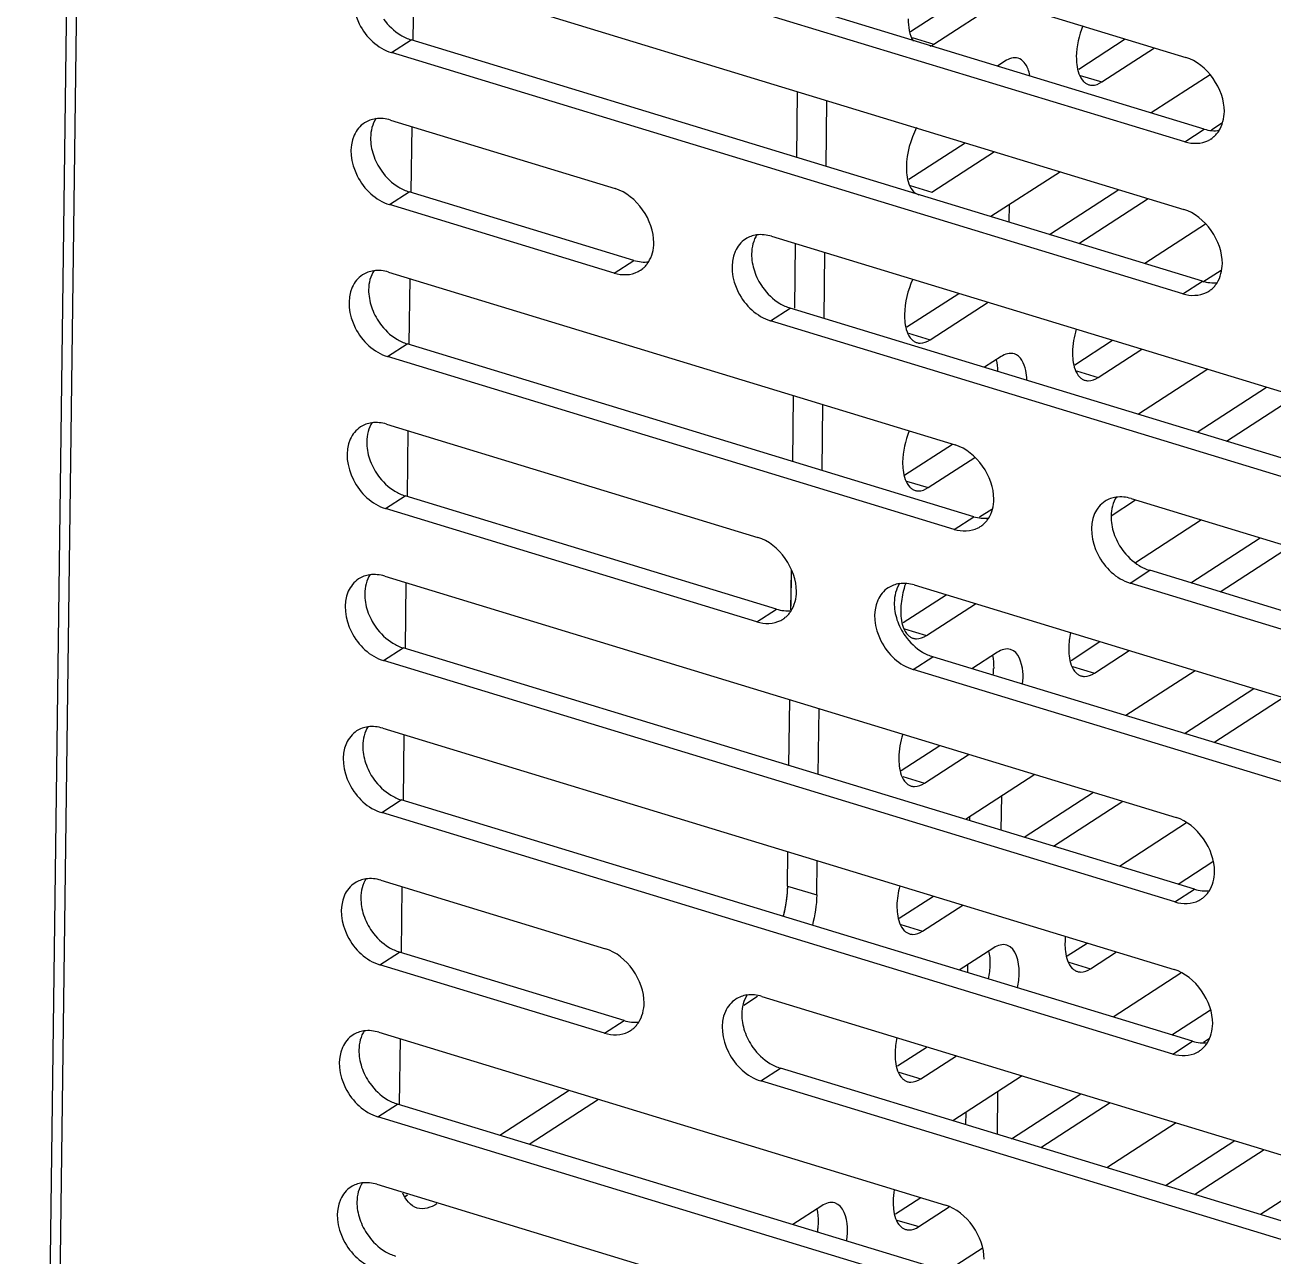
# Model space of a CAD drawing. Header units: millimetres. Extents: x -177 to 18421, y -5017 to 3255.
# Drawn here: x 13022.33 to 13035.6, y 2012.85 to 2025.94 of the extents above; entities that cross this region are included whole.
import ezdxf

# ---------------------------------------------------------------- set-up
doc = ezdxf.new("R2010")
doc.units = ezdxf.units.MM
doc.header["$LTSCALE"] = 46.255
doc.layers.get('0').update_dxf_attribs({"linetype": 'CONTINUOUS'})
doc.layers.add('03___PRT_ALL_CURVES', color=7, linetype='CONTINUOUS')

msp = doc.modelspace()

# ---------------------------------------------------------------- linework, layer by layer
at = {"color": 3, "linetype": 'Continuous'}
for p, q in [((13022.924, 2038.061), (13022.332, 1991.844)), ((13023.027, 2037.831), (13022.435, 1991.614)), ((13026.261, 2028.158), (13034.676, 2025.593)), ((13034.665, 2024.695), (13026.25, 2027.26)), ((13026.241, 2026.542), (13034.655, 2023.977)), ((13031.75, 2025.869), (13032.397, 2026.288)), ((13033.537, 2025.468), (13034.033, 2025.789)), ((13034.644, 2023.079), (13026.229, 2025.644)), ((13030.539, 2024.529), (13030.548, 2025.229)), ((13026.22, 2024.926), (13028.609, 2024.198)), ((13034.948, 2024.824), (13035.061, 2024.897)), ((13031.73, 2024.298), (13032.329, 2024.686)), ((13033.227, 2023.71), (13033.965, 2024.187)), ((13028.598, 2023.3), (13026.208, 2024.028)), ((13032.797, 2023.841), (13032.8, 2024.026)), ((13030.271, 2023.691), (13036.297, 2021.854)), ((13030.518, 2022.927), (13030.527, 2023.613)), ((13026.199, 2023.31), (13032.225, 2021.473)), ((13034.858, 2023.207), (13035.051, 2023.332)), ((13031.71, 2022.727), (13032.262, 2023.084)), ((13036.285, 2020.956), (13030.26, 2022.793)), ((13033.497, 2022.326), (13033.898, 2022.586)), ((13032.213, 2020.575), (13026.188, 2022.412)), ((13034.796, 2021.609), (13035.534, 2022.087)), ((13030.497, 2021.297), (13030.506, 2021.997)), ((13026.178, 2021.694), (13030.126, 2020.49)), ((13031.69, 2021.156), (13032.194, 2021.482)), ((13034.095, 2020.903), (13040.12, 2019.066)), ((13030.115, 2019.592), (13026.167, 2020.796)), ((13034.729, 2020.007), (13035.466, 2020.485)), ((13026.158, 2020.078), (13034.573, 2017.512)), ((13030.477, 2019.721), (13030.483, 2020.143)), ((13031.788, 2019.984), (13037.606, 2018.21)), ((13040.109, 2018.169), (13034.083, 2020.005)), ((13031.67, 2019.584), (13032.127, 2019.88)), ((13033.457, 2019.183), (13033.763, 2019.382)), ((13034.561, 2016.615), (13026.146, 2019.18)), ((13037.595, 2017.312), (13031.777, 2019.086)), ((13034.661, 2018.405), (13035.399, 2018.883)), ((13030.456, 2018.065), (13030.465, 2018.765)), ((13026.137, 2018.461), (13034.552, 2015.896)), ((13031.65, 2018.013), (13032.06, 2018.279)), ((13032.958, 2017.302), (13033.696, 2017.78)), ((13032.714, 2017.376), (13032.719, 2017.741)), ((13034.54, 2014.998), (13026.126, 2017.564)), ((13032.379, 2017.478), (13032.38, 2017.521)), ((13030.44, 2016.784), (13030.444, 2017.148)), ((13034.594, 2016.803), (13034.965, 2017.044)), ((13026.116, 2016.845), (13028.506, 2016.117)), ((13031.629, 2016.442), (13031.992, 2016.677)), ((13033.416, 2016.041), (13033.628, 2016.178)), ((13028.494, 2015.219), (13026.105, 2015.947)), ((13032.359, 2015.862), (13032.36, 2015.95)), ((13030.168, 2015.61), (13036.193, 2013.774)), ((13034.526, 2015.201), (13034.938, 2015.468)), ((13026.096, 2015.229), (13032.121, 2013.392)), ((13031.609, 2014.871), (13031.925, 2015.075)), ((13036.182, 2012.876), (13030.156, 2014.712)), ((13027.38, 2014.135), (13028.118, 2014.613)), ((13032.673, 2014.144), (13032.679, 2014.599)), ((13032.823, 2014.098), (13033.561, 2014.576)), ((13032.11, 2012.495), (13026.084, 2014.331)), ((13032.338, 2014.246), (13032.34, 2014.379)), ((13034.459, 2013.6), (13035.197, 2014.077)), ((13026.075, 2013.613), (13030.023, 2012.41)), ((13031.589, 2013.299), (13031.857, 2013.473))]:
    msp.add_line(p, q, dxfattribs=at)
at = {"color": 7, "linetype": 'Continuous'}
for p, q in [((13034.873, 2024.83), (13026.458, 2027.395)), ((13026.466, 2026.474), (13026.457, 2025.779)), ((13031.998, 2025.733), (13032.708, 2026.193)), ((13026.229, 2025.644), (13026.438, 2025.779)), ((13034.852, 2023.214), (13026.438, 2025.779)), ((13031.766, 2025.803), (13031.998, 2025.733)), ((13033.784, 2025.332), (13034.344, 2025.694)), ((13032.753, 2025.554), (13032.672, 2025.501)), ((13033.553, 2025.402), (13033.784, 2025.332)), ((13034.934, 2025.408), (13034.308, 2025.003)), ((13030.851, 2024.434), (13030.859, 2025.134)), ((13026.445, 2024.857), (13026.436, 2024.163)), ((13034.665, 2024.695), (13034.873, 2024.83)), ((13031.977, 2024.161), (13032.641, 2024.591)), ((13033.342, 2024.377), (13032.604, 2023.9)), ((13026.208, 2024.028), (13026.417, 2024.163)), ((13028.806, 2023.435), (13026.417, 2024.163)), ((13031.746, 2024.232), (13031.977, 2024.161)), ((13033.539, 2023.615), (13034.277, 2024.092)), ((13034.886, 2023.819), (13034.24, 2023.401)), ((13030.83, 2022.818), (13030.839, 2023.518)), ((13028.598, 2023.3), (13028.806, 2023.435)), ((13026.424, 2023.241), (13026.415, 2022.547)), ((13034.644, 2023.079), (13034.852, 2023.214)), ((13031.957, 2022.59), (13032.574, 2022.989)), ((13030.26, 2022.793), (13030.468, 2022.928)), ((13036.494, 2021.091), (13030.468, 2022.928)), ((13026.188, 2022.412), (13026.396, 2022.547)), ((13032.422, 2020.71), (13026.396, 2022.547)), ((13031.726, 2022.661), (13031.957, 2022.59)), ((13032.713, 2022.412), (13032.537, 2022.298)), ((13033.744, 2022.189), (13034.21, 2022.491)), ((13034.911, 2022.277), (13034.173, 2021.799)), ((13033.513, 2022.26), (13033.744, 2022.189)), ((13030.809, 2021.202), (13030.818, 2021.902)), ((13035.108, 2021.514), (13035.845, 2021.992)), ((13026.403, 2021.625), (13026.395, 2020.931)), ((13031.937, 2021.019), (13032.432, 2021.34)), ((13031.706, 2021.089), (13031.937, 2021.019)), ((13026.167, 2020.796), (13026.375, 2020.931)), ((13030.323, 2019.727), (13026.375, 2020.931)), ((13033.883, 2020.721), (13034.142, 2020.889)), ((13032.213, 2020.575), (13032.422, 2020.71)), ((13032.612, 2020.788), (13032.483, 2020.705)), ((13034.843, 2020.675), (13034.14, 2020.219)), ((13035.04, 2019.912), (13035.778, 2020.39)), ((13034.083, 2020.005), (13034.292, 2020.14)), ((13040.317, 2018.304), (13034.292, 2020.14)), ((13026.383, 2020.009), (13026.374, 2019.314)), ((13031.917, 2019.448), (13032.439, 2019.785)), ((13030.115, 2019.592), (13030.323, 2019.727)), ((13031.686, 2019.518), (13031.917, 2019.448)), ((13026.146, 2019.18), (13026.355, 2019.315)), ((13034.77, 2016.75), (13026.355, 2019.315)), ((13032.673, 2019.269), (13032.402, 2019.094)), ((13033.704, 2019.047), (13034.075, 2019.287)), ((13031.777, 2019.086), (13031.985, 2019.221)), ((13037.803, 2017.447), (13031.985, 2019.221)), ((13033.473, 2019.117), (13033.704, 2019.047)), ((13034.776, 2019.073), (13034.038, 2018.595)), ((13034.973, 2018.31), (13035.711, 2018.788)), ((13030.768, 2017.97), (13030.777, 2018.67)), ((13026.362, 2018.393), (13026.353, 2017.698)), ((13031.897, 2017.876), (13032.371, 2018.184)), ((13031.666, 2017.947), (13031.897, 2017.876)), ((13033.072, 2017.97), (13032.335, 2017.492)), ((13026.126, 2017.564), (13026.334, 2017.699)), ((13034.749, 2015.134), (13026.334, 2017.699)), ((13033.269, 2017.207), (13034.007, 2017.685)), ((13034.683, 2017.455), (13033.97, 2016.993)), ((13030.751, 2016.689), (13030.756, 2017.053)), ((13026.341, 2016.777), (13026.332, 2016.082)), ((13030.44, 2016.784), (13030.751, 2016.689)), ((13034.561, 2016.615), (13034.77, 2016.75)), ((13031.877, 2016.305), (13032.304, 2016.582)), ((13031.646, 2016.376), (13031.877, 2016.305)), ((13026.105, 2015.947), (13026.313, 2016.082)), ((13028.703, 2015.354), (13026.313, 2016.082)), ((13032.633, 2016.127), (13032.267, 2015.89)), ((13033.664, 2015.904), (13033.94, 2016.083)), ((13033.432, 2015.975), (13033.664, 2015.904)), ((13034.624, 2015.859), (13033.903, 2015.391)), ((13029.975, 2015.519), (13030.123, 2015.614)), ((13028.494, 2015.219), (13028.703, 2015.354)), ((13026.321, 2015.161), (13026.312, 2014.466)), ((13034.54, 2014.998), (13034.749, 2015.134)), ((13034.864, 2015.123), (13034.929, 2015.166)), ((13031.857, 2014.734), (13032.236, 2014.98)), ((13030.156, 2014.712), (13030.365, 2014.847)), ((13036.39, 2013.011), (13030.365, 2014.847)), ((13031.625, 2014.804), (13031.857, 2014.734)), ((13032.937, 2014.766), (13032.2, 2014.288)), ((13026.084, 2014.331), (13026.293, 2014.466)), ((13032.318, 2012.63), (13026.293, 2014.466)), ((13027.692, 2014.04), (13028.43, 2014.518)), ((13033.134, 2014.003), (13033.872, 2014.481)), ((13034.573, 2014.267), (13033.836, 2013.789)), ((13034.77, 2013.505), (13035.508, 2013.982)), ((13036.117, 2013.709), (13035.472, 2013.291)), ((13030.805, 2013.385), (13030.496, 2013.185)), ((13031.836, 2013.163), (13032.16, 2013.372)), ((13031.605, 2013.233), (13031.836, 2013.163)), ((13032.512, 2012.932), (13032.132, 2012.686))]:
    msp.add_line(p, q, dxfattribs=at)
at = {"color": 3, "linetype": 'Continuous'}
for centre, radius, start, end in [((13034.789, 2024.961), 0.281, 297.2817, 302.9867), ((13034.791, 2024.959), 0.279, 302.9904, 307.4361), ((13034.789, 2024.961), 0.281, 307.4433, 311.4043), ((13028.724, 2023.563), 0.279, 302.9904, 307.4361), ((13028.722, 2023.565), 0.281, 307.4433, 311.4043), ((13028.723, 2023.565), 0.281, 297.2817, 302.9867), ((13034.769, 2023.344), 0.281, 297.2817, 302.9867), ((13034.77, 2023.343), 0.279, 302.9904, 307.4361), ((13034.769, 2023.344), 0.281, 307.4433, 311.4043), ((13032.338, 2020.84), 0.281, 297.2817, 302.9867), ((13032.339, 2020.839), 0.279, 302.9904, 307.4361), ((13032.338, 2020.84), 0.281, 307.4433, 311.4043), ((13030.24, 2019.858), 0.281, 297.2817, 302.9867), ((13030.241, 2019.856), 0.279, 302.9904, 307.4361), ((13030.239, 2019.858), 0.281, 307.4433, 311.4043), ((13031.84, 2019.107), 0.793, 354.3077, 359.1907), ((13034.686, 2016.88), 0.281, 297.2817, 302.9867), ((13034.687, 2016.878), 0.279, 302.9904, 307.4361), ((13034.686, 2016.88), 0.281, 307.4433, 311.4043), ((13028.619, 2015.484), 0.281, 297.2817, 302.9867), ((13028.62, 2015.482), 0.279, 302.9904, 307.4361), ((13028.619, 2015.484), 0.281, 307.4433, 311.4043), ((13034.665, 2015.264), 0.281, 297.2817, 302.9867), ((13034.666, 2015.262), 0.279, 302.9904, 307.4361), ((13034.665, 2015.264), 0.281, 307.4433, 311.4043), ((13026.18, 2013.839), 0.405, 298.815, 302.9707)]:
    msp.add_arc(centre, radius, start, end, dxfattribs=at)
at = {"color": 7, "linetype": 'Continuous'}
msp.add_arc((13032.649, 2019.675), 1.007, 161.5477, 166.9673, dxfattribs=at)
at = {"color": 3, "linetype": 'Continuous'}
for points, knots in [([(13025.853, 2026.382), (13025.794, 2026.25), (13025.842, 2025.913), (13026.083, 2025.689), (13026.229, 2025.644)], [0, 0, 0, 0, 0.486189, 1, 1, 1, 1]), ([(13034.975, 2024.75), (13034.985, 2024.759), (13035.004, 2024.778), (13035.021, 2024.8), (13035.028, 2024.811)], [0, 0, 0, 0, 0.495742, 1, 1, 1, 1]), ([(13025.832, 2024.766), (13025.773, 2024.634), (13025.821, 2024.297), (13026.062, 2024.073), (13026.208, 2024.028)], [0, 0, 0, 0, 0.486189, 1, 1, 1, 1]), ([(13029.884, 2023.531), (13029.825, 2023.399), (13029.873, 2023.062), (13030.114, 2022.838), (13030.26, 2022.793)], [0, 0, 0, 0, 0.486189, 1, 1, 1, 1]), ([(13028.908, 2023.354), (13028.918, 2023.363), (13028.938, 2023.382), (13028.954, 2023.404), (13028.961, 2023.416)], [0, 0, 0, 0, 0.495742, 1, 1, 1, 1]), ([(13025.812, 2023.15), (13025.752, 2023.018), (13025.8, 2022.681), (13026.041, 2022.457), (13026.188, 2022.412)], [0, 0, 0, 0, 0.486189, 1, 1, 1, 1]), ([(13034.955, 2023.133), (13034.965, 2023.142), (13034.984, 2023.162), (13035, 2023.184), (13035.008, 2023.195)], [0, 0, 0, 0, 0.495742, 1, 1, 1, 1]), ([(13025.791, 2021.534), (13025.732, 2021.402), (13025.78, 2021.065), (13026.021, 2020.84), (13026.167, 2020.796)], [0, 0, 0, 0, 0.486189, 1, 1, 1, 1]), ([(13032.524, 2020.63), (13032.534, 2020.638), (13032.553, 2020.658), (13032.569, 2020.68), (13032.577, 2020.691)], [0, 0, 0, 0, 0.495742, 1, 1, 1, 1]), ([(13033.707, 2020.743), (13033.648, 2020.611), (13033.696, 2020.274), (13033.937, 2020.05), (13034.083, 2020.005)], [0, 0, 0, 0, 0.486189, 1, 1, 1, 1]), ([(13025.77, 2019.917), (13025.711, 2019.785), (13025.759, 2019.449), (13026, 2019.224), (13026.146, 2019.18)], [0, 0, 0, 0, 0.486189, 1, 1, 1, 1]), ([(13031.401, 2019.824), (13031.342, 2019.692), (13031.39, 2019.355), (13031.631, 2019.13), (13031.777, 2019.086)], [0, 0, 0, 0, 0.486189, 1, 1, 1, 1]), ([(13030.425, 2019.647), (13030.435, 2019.656), (13030.455, 2019.675), (13030.471, 2019.697), (13030.478, 2019.709)], [0, 0, 0, 0, 0.495742, 1, 1, 1, 1]), ([(13025.75, 2018.301), (13025.69, 2018.169), (13025.738, 2017.833), (13025.979, 2017.608), (13026.126, 2017.564)], [0, 0, 0, 0, 0.486189, 1, 1, 1, 1]), ([(13034.872, 2016.669), (13034.882, 2016.678), (13034.901, 2016.697), (13034.917, 2016.719), (13034.925, 2016.731)], [0, 0, 0, 0, 0.495742, 1, 1, 1, 1]), ([(13025.729, 2016.685), (13025.67, 2016.553), (13025.718, 2016.216), (13025.959, 2015.992), (13026.105, 2015.947)], [0, 0, 0, 0, 0.486189, 1, 1, 1, 1]), ([(13029.78, 2015.45), (13029.721, 2015.318), (13029.769, 2014.981), (13030.01, 2014.757), (13030.156, 2014.712)], [0, 0, 0, 0, 0.486189, 1, 1, 1, 1]), ([(13028.805, 2015.273), (13028.815, 2015.282), (13028.834, 2015.302), (13028.85, 2015.324), (13028.858, 2015.335)], [0, 0, 0, 0, 0.495742, 1, 1, 1, 1]), ([(13034.851, 2015.053), (13034.861, 2015.062), (13034.88, 2015.081), (13034.897, 2015.103), (13034.904, 2015.115)], [0, 0, 0, 0, 0.495742, 1, 1, 1, 1]), ([(13025.708, 2015.069), (13025.649, 2014.937), (13025.697, 2014.6), (13025.938, 2014.376), (13026.084, 2014.331)], [0, 0, 0, 0, 0.486189, 1, 1, 1, 1]), ([(13025.687, 2013.453), (13025.628, 2013.321), (13025.676, 2012.984), (13025.917, 2012.76), (13026.063, 2012.715)], [0, 0, 0, 0, 0.486189, 1, 1, 1, 1]), ([(13030.766, 2013.211), (13030.766, 2013.194), (13030.764, 2013.16), (13030.76, 2013.126), (13030.758, 2013.108)], [0, 0, 0, 0, 0.491071, 1, 1, 1, 1])]:
    msp.add_open_spline(points, degree=3, knots=knots, dxfattribs=at)
at = {"color": 7, "linetype": 'Continuous'}
for points in [[(13026.145, 2026), (13026.194, 2025.933), (13026.256, 2025.872), (13026.327, 2025.829)], [(13031.725, 2026.001), (13031.724, 2025.921), (13031.734, 2025.832), (13031.779, 2025.765)], [(13033.58, 2025.929), (13033.539, 2025.825), (13033.514, 2025.712), (13033.512, 2025.601)], [(13026.327, 2025.829), (13026.362, 2025.808), (13026.399, 2025.791), (13026.438, 2025.779)], [(13032.893, 2025.584), (13032.848, 2025.598), (13032.793, 2025.58), (13032.753, 2025.554)], [(13033.678, 2025.297), (13033.716, 2025.296), (13033.753, 2025.311), (13033.784, 2025.332)], [(13026.065, 2024.945), (13026.026, 2024.885), (13026.008, 2024.81), (13026.007, 2024.739)], [(13031.813, 2024.846), (13031.747, 2024.719), (13031.707, 2024.573), (13031.705, 2024.43)], [(13034.873, 2024.83), (13034.924, 2024.815), (13034.98, 2024.809), (13035.033, 2024.816)], [(13026.007, 2024.739), (13026.006, 2024.677), (13026.017, 2024.615), (13026.037, 2024.557)], [(13026.037, 2024.557), (13026.057, 2024.496), (13026.087, 2024.437), (13026.125, 2024.384)], [(13026.125, 2024.384), (13026.173, 2024.316), (13026.235, 2024.256), (13026.306, 2024.213)], [(13026.306, 2024.213), (13026.341, 2024.192), (13026.378, 2024.175), (13026.417, 2024.163)], [(13030.116, 2023.71), (13030.078, 2023.65), (13030.06, 2023.575), (13030.059, 2023.504)], [(13030.059, 2023.504), (13030.058, 2023.442), (13030.069, 2023.38), (13030.088, 2023.322)], [(13028.806, 2023.435), (13028.857, 2023.419), (13028.913, 2023.413), (13028.966, 2023.42)], [(13026.044, 2023.329), (13026.005, 2023.269), (13025.987, 2023.194), (13025.986, 2023.123)], [(13030.088, 2023.322), (13030.109, 2023.261), (13030.139, 2023.202), (13030.176, 2023.149)], [(13031.773, 2023.234), (13031.719, 2023.117), (13031.687, 2022.987), (13031.685, 2022.859)], [(13034.852, 2023.214), (13034.904, 2023.199), (13034.959, 2023.192), (13035.012, 2023.2)], [(13025.986, 2023.123), (13025.986, 2023.061), (13025.997, 2022.999), (13026.016, 2022.941)], [(13030.176, 2023.149), (13030.225, 2023.081), (13030.287, 2023.021), (13030.358, 2022.978)], [(13026.016, 2022.941), (13026.036, 2022.88), (13026.066, 2022.821), (13026.104, 2022.768)], [(13030.358, 2022.978), (13030.393, 2022.957), (13030.43, 2022.94), (13030.468, 2022.928)], [(13026.104, 2022.768), (13026.152, 2022.7), (13026.215, 2022.64), (13026.286, 2022.597)], [(13033.511, 2022.703), (13033.487, 2022.624), (13033.473, 2022.541), (13033.472, 2022.458)], [(13026.286, 2022.597), (13026.32, 2022.576), (13026.357, 2022.559), (13026.396, 2022.547)], [(13031.851, 2022.555), (13031.888, 2022.555), (13031.926, 2022.57), (13031.957, 2022.59)], [(13032.853, 2022.441), (13032.807, 2022.455), (13032.753, 2022.438), (13032.713, 2022.412)], [(13033.638, 2022.154), (13033.675, 2022.154), (13033.713, 2022.169), (13033.744, 2022.189)], [(13026.023, 2021.713), (13025.985, 2021.653), (13025.967, 2021.578), (13025.966, 2021.506)], [(13031.736, 2021.623), (13031.693, 2021.517), (13031.666, 2021.402), (13031.665, 2021.288)], [(13025.966, 2021.506), (13025.965, 2021.445), (13025.976, 2021.383), (13025.995, 2021.325)], [(13025.995, 2021.325), (13026.016, 2021.264), (13026.046, 2021.205), (13026.083, 2021.152)], [(13026.083, 2021.152), (13026.132, 2021.084), (13026.194, 2021.024), (13026.265, 2020.981)], [(13026.265, 2020.981), (13026.3, 2020.96), (13026.337, 2020.943), (13026.375, 2020.931)], [(13031.831, 2020.984), (13031.868, 2020.983), (13031.906, 2020.999), (13031.937, 2021.019)], [(13033.94, 2020.922), (13033.901, 2020.862), (13033.883, 2020.787), (13033.882, 2020.716)], [(13032.422, 2020.71), (13032.473, 2020.695), (13032.528, 2020.689), (13032.581, 2020.696)], [(13033.882, 2020.716), (13033.881, 2020.655), (13033.892, 2020.593), (13033.911, 2020.534)], [(13033.911, 2020.534), (13033.932, 2020.473), (13033.962, 2020.414), (13033.999, 2020.361)], [(13033.999, 2020.361), (13034.048, 2020.294), (13034.11, 2020.233), (13034.181, 2020.19)], [(13034.181, 2020.19), (13034.216, 2020.169), (13034.253, 2020.152), (13034.292, 2020.14)], [(13026.003, 2020.096), (13025.964, 2020.037), (13025.946, 2019.962), (13025.945, 2019.89)], [(13025.945, 2019.89), (13025.944, 2019.829), (13025.955, 2019.767), (13025.974, 2019.709)], [(13031.633, 2020.003), (13031.595, 2019.943), (13031.577, 2019.868), (13031.576, 2019.796)], [(13031.668, 2019.902), (13031.654, 2019.841), (13031.646, 2019.779), (13031.645, 2019.716)], [(13031.576, 2019.796), (13031.575, 2019.735), (13031.586, 2019.673), (13031.605, 2019.615)], [(13025.974, 2019.709), (13025.995, 2019.647), (13026.025, 2019.589), (13026.063, 2019.536)], [(13030.323, 2019.727), (13030.374, 2019.712), (13030.43, 2019.706), (13030.483, 2019.713)], [(13026.063, 2019.536), (13026.111, 2019.468), (13026.173, 2019.408), (13026.244, 2019.365)], [(13031.605, 2019.615), (13031.625, 2019.554), (13031.656, 2019.495), (13031.693, 2019.442)], [(13026.244, 2019.365), (13026.279, 2019.344), (13026.316, 2019.326), (13026.355, 2019.315)], [(13031.693, 2019.442), (13031.741, 2019.374), (13031.804, 2019.314), (13031.875, 2019.271)], [(13031.811, 2019.413), (13031.848, 2019.412), (13031.886, 2019.427), (13031.917, 2019.448)], [(13033.45, 2019.476), (13033.439, 2019.424), (13033.432, 2019.369), (13033.432, 2019.316)], [(13031.875, 2019.271), (13031.909, 2019.25), (13031.947, 2019.233), (13031.985, 2019.221)], [(13032.813, 2019.299), (13032.767, 2019.313), (13032.713, 2019.295), (13032.673, 2019.269)], [(13033.598, 2019.012), (13033.635, 2019.011), (13033.673, 2019.026), (13033.704, 2019.047)], [(13025.982, 2018.48), (13025.943, 2018.42), (13025.925, 2018.346), (13025.924, 2018.274)], [(13031.666, 2018.398), (13031.641, 2018.317), (13031.626, 2018.231), (13031.625, 2018.145)], [(13025.924, 2018.274), (13025.923, 2018.213), (13025.934, 2018.151), (13025.954, 2018.093)], [(13025.954, 2018.093), (13025.974, 2018.031), (13026.004, 2017.972), (13026.042, 2017.92)], [(13026.042, 2017.92), (13026.09, 2017.852), (13026.152, 2017.792), (13026.224, 2017.749)], [(13031.791, 2017.842), (13031.828, 2017.841), (13031.866, 2017.856), (13031.897, 2017.876)], [(13026.224, 2017.749), (13026.258, 2017.728), (13026.295, 2017.71), (13026.334, 2017.699)], [(13025.961, 2016.864), (13025.922, 2016.804), (13025.904, 2016.729), (13025.904, 2016.658)], [(13031.634, 2016.785), (13031.616, 2016.716), (13031.605, 2016.645), (13031.604, 2016.574)], [(13034.77, 2016.75), (13034.821, 2016.734), (13034.876, 2016.728), (13034.929, 2016.735)], [(13025.904, 2016.658), (13025.903, 2016.597), (13025.914, 2016.535), (13025.933, 2016.477)], [(13030.751, 2016.689), (13030.75, 2016.581), (13030.733, 2016.472), (13030.705, 2016.367)], [(13025.933, 2016.477), (13025.953, 2016.415), (13025.984, 2016.356), (13026.021, 2016.303)], [(13026.021, 2016.303), (13026.069, 2016.236), (13026.132, 2016.176), (13026.203, 2016.132)], [(13031.771, 2016.27), (13031.808, 2016.27), (13031.846, 2016.285), (13031.877, 2016.305)], [(13026.203, 2016.132), (13026.237, 2016.112), (13026.275, 2016.094), (13026.313, 2016.082)], [(13032.772, 2016.156), (13032.727, 2016.17), (13032.673, 2016.153), (13032.633, 2016.127)], [(13033.558, 2015.869), (13033.595, 2015.869), (13033.632, 2015.884), (13033.664, 2015.904)], [(13030.013, 2015.629), (13029.974, 2015.569), (13029.956, 2015.494), (13029.955, 2015.423)], [(13029.955, 2015.423), (13029.954, 2015.362), (13029.965, 2015.3), (13029.985, 2015.242)], [(13025.941, 2015.248), (13025.902, 2015.188), (13025.884, 2015.113), (13025.883, 2015.042)], [(13028.703, 2015.354), (13028.754, 2015.339), (13028.809, 2015.332), (13028.862, 2015.34)], [(13029.985, 2015.242), (13030.005, 2015.18), (13030.035, 2015.121), (13030.073, 2015.068)], [(13031.604, 2015.172), (13031.592, 2015.116), (13031.585, 2015.059), (13031.584, 2015.003)], [(13034.749, 2015.134), (13034.8, 2015.118), (13034.856, 2015.112), (13034.908, 2015.119)], [(13025.883, 2015.042), (13025.882, 2014.981), (13025.893, 2014.919), (13025.912, 2014.86)], [(13030.073, 2015.068), (13030.121, 2015.001), (13030.183, 2014.94), (13030.254, 2014.897)], [(13025.912, 2014.86), (13025.933, 2014.799), (13025.963, 2014.74), (13026, 2014.687)], [(13030.254, 2014.897), (13030.289, 2014.877), (13030.326, 2014.859), (13030.365, 2014.847)], [(13031.751, 2014.699), (13031.788, 2014.698), (13031.825, 2014.714), (13031.857, 2014.734)], [(13026, 2014.687), (13026.049, 2014.62), (13026.111, 2014.559), (13026.182, 2014.516)], [(13026.182, 2014.516), (13026.217, 2014.495), (13026.254, 2014.478), (13026.293, 2014.466)], [(13025.92, 2013.632), (13025.881, 2013.572), (13025.863, 2013.497), (13025.862, 2013.426)], [(13026.502, 2013.361), (13026.432, 2013.382), (13026.378, 2013.451), (13026.35, 2013.519)], [(13031.576, 2013.556), (13031.569, 2013.515), (13031.565, 2013.473), (13031.564, 2013.431)], [(13025.862, 2013.426), (13025.861, 2013.364), (13025.872, 2013.302), (13025.892, 2013.244)], [(13026.712, 2013.405), (13026.652, 2013.366), (13026.57, 2013.34), (13026.502, 2013.361)], [(13030.945, 2013.415), (13030.9, 2013.428), (13030.845, 2013.411), (13030.805, 2013.385)], [(13025.892, 2013.244), (13025.912, 2013.183), (13025.942, 2013.124), (13025.98, 2013.071)], [(13031.731, 2013.128), (13031.768, 2013.127), (13031.805, 2013.142), (13031.836, 2013.163)], [(13025.98, 2013.071), (13026.028, 2013.003), (13026.09, 2012.943), (13026.161, 2012.9)], [(13026.161, 2012.9), (13026.196, 2012.879), (13026.233, 2012.862), (13026.272, 2012.85)]]:
    msp.add_open_spline(points, degree=3, dxfattribs=at)
for points, knots in [([(13031.956, 2025.711), (13031.963, 2025.714), (13031.977, 2025.72), (13031.991, 2025.728), (13031.998, 2025.733)], [0, 0, 0, 0, 0.486536, 1, 1, 1, 1]), ([(13033.512, 2025.601), (13033.512, 2025.572), (13033.516, 2025.481), (13033.543, 2025.381), (13033.59, 2025.336)], [0, 0, 0, 0, 0.30178, 1, 1, 1, 1]), ([(13033.016, 2025.402), (13033.012, 2025.425), (13032.995, 2025.496), (13032.943, 2025.569), (13032.893, 2025.584)], [0, 0, 0, 0, 0.308485, 1, 1, 1, 1]), ([(13033.59, 2025.336), (13033.597, 2025.328), (13033.614, 2025.314), (13033.634, 2025.305), (13033.645, 2025.302)], [0, 0, 0, 0, 0.511486, 1, 1, 1, 1]), ([(13033.645, 2025.302), (13033.65, 2025.301), (13033.661, 2025.298), (13033.673, 2025.297), (13033.678, 2025.297)], [0, 0, 0, 0, 0.496206, 1, 1, 1, 1]), ([(13031.705, 2024.43), (13031.705, 2024.402), (13031.709, 2024.31), (13031.736, 2024.211), (13031.782, 2024.165)], [0, 0, 0, 0, 0.30178, 1, 1, 1, 1]), ([(13031.782, 2024.165), (13031.79, 2024.158), (13031.807, 2024.144), (13031.827, 2024.135), (13031.838, 2024.132)], [0, 0, 0, 0, 0.511486, 1, 1, 1, 1]), ([(13031.685, 2022.859), (13031.685, 2022.831), (13031.689, 2022.739), (13031.716, 2022.64), (13031.762, 2022.594)], [0, 0, 0, 0, 0.30178, 1, 1, 1, 1]), ([(13031.762, 2022.594), (13031.77, 2022.586), (13031.787, 2022.573), (13031.807, 2022.564), (13031.817, 2022.561)], [0, 0, 0, 0, 0.511486, 1, 1, 1, 1]), ([(13031.817, 2022.561), (13031.823, 2022.559), (13031.834, 2022.556), (13031.846, 2022.555), (13031.851, 2022.555)], [0, 0, 0, 0, 0.496206, 1, 1, 1, 1]), ([(13032.985, 2022.163), (13032.985, 2022.197), (13032.978, 2022.299), (13032.921, 2022.42), (13032.853, 2022.441)], [0, 0, 0, 0, 0.324269, 1, 1, 1, 1]), ([(13033.472, 2022.458), (13033.472, 2022.43), (13033.476, 2022.338), (13033.503, 2022.239), (13033.549, 2022.193)], [0, 0, 0, 0, 0.30178, 1, 1, 1, 1]), ([(13033.549, 2022.193), (13033.557, 2022.186), (13033.574, 2022.172), (13033.594, 2022.163), (13033.604, 2022.16)], [0, 0, 0, 0, 0.511486, 1, 1, 1, 1]), ([(13033.604, 2022.16), (13033.61, 2022.158), (13033.621, 2022.156), (13033.632, 2022.155), (13033.638, 2022.154)], [0, 0, 0, 0, 0.496206, 1, 1, 1, 1]), ([(13031.665, 2021.288), (13031.665, 2021.26), (13031.669, 2021.168), (13031.696, 2021.069), (13031.742, 2021.023)], [0, 0, 0, 0, 0.30178, 1, 1, 1, 1]), ([(13031.742, 2021.023), (13031.75, 2021.015), (13031.767, 2021.002), (13031.787, 2020.992), (13031.797, 2020.989)], [0, 0, 0, 0, 0.511486, 1, 1, 1, 1]), ([(13031.797, 2020.989), (13031.803, 2020.988), (13031.814, 2020.985), (13031.825, 2020.984), (13031.831, 2020.984)], [0, 0, 0, 0, 0.496206, 1, 1, 1, 1]), ([(13031.645, 2019.716), (13031.644, 2019.688), (13031.648, 2019.597), (13031.676, 2019.497), (13031.722, 2019.452)], [0, 0, 0, 0, 0.30178, 1, 1, 1, 1]), ([(13031.722, 2019.452), (13031.73, 2019.444), (13031.747, 2019.43), (13031.767, 2019.421), (13031.777, 2019.418)], [0, 0, 0, 0, 0.511486, 1, 1, 1, 1]), ([(13031.777, 2019.418), (13031.783, 2019.417), (13031.794, 2019.414), (13031.805, 2019.413), (13031.811, 2019.413)], [0, 0, 0, 0, 0.496206, 1, 1, 1, 1]), ([(13032.941, 2018.933), (13032.946, 2018.977), (13032.951, 2019.103), (13032.898, 2019.273), (13032.813, 2019.299)], [0, 0, 0, 0, 0.331877, 1, 1, 1, 1]), ([(13033.432, 2019.316), (13033.431, 2019.287), (13033.435, 2019.196), (13033.463, 2019.096), (13033.509, 2019.051)], [0, 0, 0, 0, 0.30178, 1, 1, 1, 1]), ([(13033.509, 2019.051), (13033.517, 2019.043), (13033.534, 2019.029), (13033.554, 2019.02), (13033.564, 2019.017)], [0, 0, 0, 0, 0.511486, 1, 1, 1, 1]), ([(13033.564, 2019.017), (13033.569, 2019.016), (13033.581, 2019.013), (13033.592, 2019.012), (13033.598, 2019.012)], [0, 0, 0, 0, 0.496206, 1, 1, 1, 1]), ([(13031.625, 2018.145), (13031.624, 2018.117), (13031.628, 2018.025), (13031.656, 2017.926), (13031.702, 2017.88)], [0, 0, 0, 0, 0.30178, 1, 1, 1, 1]), ([(13031.702, 2017.88), (13031.71, 2017.873), (13031.727, 2017.859), (13031.747, 2017.85), (13031.757, 2017.847)], [0, 0, 0, 0, 0.511486, 1, 1, 1, 1]), ([(13031.757, 2017.847), (13031.762, 2017.845), (13031.774, 2017.843), (13031.785, 2017.842), (13031.791, 2017.842)], [0, 0, 0, 0, 0.496206, 1, 1, 1, 1]), ([(13031.604, 2016.574), (13031.604, 2016.546), (13031.608, 2016.454), (13031.636, 2016.355), (13031.682, 2016.309)], [0, 0, 0, 0, 0.30178, 1, 1, 1, 1]), ([(13031.682, 2016.309), (13031.69, 2016.301), (13031.707, 2016.288), (13031.727, 2016.279), (13031.737, 2016.276)], [0, 0, 0, 0, 0.511486, 1, 1, 1, 1]), ([(13031.737, 2016.276), (13031.742, 2016.274), (13031.754, 2016.271), (13031.765, 2016.27), (13031.771, 2016.27)], [0, 0, 0, 0, 0.496206, 1, 1, 1, 1]), ([(13033.396, 2016.245), (13033.394, 2016.233), (13033.392, 2016.209), (13033.392, 2016.185), (13033.391, 2016.173)], [0, 0, 0, 0, 0.506826, 1, 1, 1, 1]), ([(13033.391, 2016.173), (13033.391, 2016.145), (13033.395, 2016.053), (13033.423, 2015.954), (13033.469, 2015.908)], [0, 0, 0, 0, 0.30178, 1, 1, 1, 1]), ([(13032.888, 2015.702), (13032.898, 2015.755), (13032.919, 2015.904), (13032.875, 2016.125), (13032.772, 2016.156)], [0, 0, 0, 0, 0.334878, 1, 1, 1, 1]), ([(13033.469, 2015.908), (13033.477, 2015.901), (13033.494, 2015.887), (13033.514, 2015.878), (13033.524, 2015.875)], [0, 0, 0, 0, 0.511486, 1, 1, 1, 1]), ([(13033.524, 2015.875), (13033.529, 2015.873), (13033.54, 2015.871), (13033.552, 2015.87), (13033.558, 2015.869)], [0, 0, 0, 0, 0.496206, 1, 1, 1, 1]), ([(13031.584, 2015.003), (13031.584, 2014.975), (13031.588, 2014.883), (13031.616, 2014.784), (13031.662, 2014.738)], [0, 0, 0, 0, 0.30178, 1, 1, 1, 1]), ([(13031.662, 2014.738), (13031.67, 2014.73), (13031.687, 2014.717), (13031.707, 2014.707), (13031.717, 2014.704)], [0, 0, 0, 0, 0.511486, 1, 1, 1, 1]), ([(13031.717, 2014.704), (13031.722, 2014.703), (13031.733, 2014.7), (13031.745, 2014.699), (13031.751, 2014.699)], [0, 0, 0, 0, 0.496206, 1, 1, 1, 1]), ([(13031.07, 2013.013), (13031.076, 2013.061), (13031.088, 2013.197), (13031.037, 2013.387), (13030.945, 2013.415)], [0, 0, 0, 0, 0.333601, 1, 1, 1, 1]), ([(13031.564, 2013.431), (13031.564, 2013.403), (13031.568, 2013.312), (13031.595, 2013.212), (13031.642, 2013.167)], [0, 0, 0, 0, 0.30178, 1, 1, 1, 1]), ([(13031.642, 2013.167), (13031.649, 2013.159), (13031.667, 2013.145), (13031.686, 2013.136), (13031.697, 2013.133)], [0, 0, 0, 0, 0.511486, 1, 1, 1, 1]), ([(13031.697, 2013.133), (13031.702, 2013.132), (13031.713, 2013.129), (13031.725, 2013.128), (13031.731, 2013.128)], [0, 0, 0, 0, 0.496206, 1, 1, 1, 1])]:
    msp.add_open_spline(points, degree=3, knots=knots, dxfattribs=at)
at = {"color": 3, "linetype": 'Continuous'}
for points in [[(13035.086, 2025.018), (13035.089, 2025.253), (13034.901, 2025.525), (13034.676, 2025.593)], [(13026.06, 2024.94), (13026.019, 2024.934), (13025.977, 2024.919), (13025.942, 2024.897)], [(13026.22, 2024.926), (13026.169, 2024.942), (13026.113, 2024.948), (13026.06, 2024.94)], [(13035.028, 2024.811), (13035.067, 2024.871), (13035.085, 2024.946), (13035.086, 2025.018)], [(13025.942, 2024.897), (13025.894, 2024.866), (13025.856, 2024.818), (13025.832, 2024.766)], [(13034.665, 2024.695), (13034.746, 2024.671), (13034.843, 2024.672), (13034.918, 2024.711)], [(13029.019, 2023.622), (13029.022, 2023.858), (13028.835, 2024.129), (13028.609, 2024.198)], [(13035.065, 2023.401), (13035.068, 2023.637), (13034.881, 2023.908), (13034.655, 2023.977)], [(13028.961, 2023.416), (13029, 2023.476), (13029.018, 2023.551), (13029.019, 2023.622)], [(13029.994, 2023.661), (13029.946, 2023.631), (13029.907, 2023.583), (13029.884, 2023.531)], [(13030.112, 2023.705), (13030.07, 2023.699), (13030.029, 2023.684), (13029.994, 2023.661)], [(13030.271, 2023.691), (13030.22, 2023.706), (13030.165, 2023.713), (13030.112, 2023.705)], [(13035.008, 2023.195), (13035.046, 2023.255), (13035.064, 2023.33), (13035.065, 2023.401)], [(13025.921, 2023.28), (13025.874, 2023.249), (13025.835, 2023.202), (13025.812, 2023.15)], [(13026.04, 2023.324), (13025.998, 2023.318), (13025.957, 2023.303), (13025.921, 2023.28)], [(13026.199, 2023.31), (13026.148, 2023.325), (13026.093, 2023.332), (13026.04, 2023.324)], [(13028.598, 2023.3), (13028.679, 2023.275), (13028.776, 2023.276), (13028.851, 2023.315)], [(13034.644, 2023.079), (13034.725, 2023.055), (13034.822, 2023.056), (13034.898, 2023.095)], [(13032.659, 2022.378), (13032.669, 2022.339), (13032.673, 2022.299), (13032.674, 2022.258)], [(13025.901, 2021.664), (13025.853, 2021.633), (13025.814, 2021.585), (13025.791, 2021.534)], [(13026.019, 2021.708), (13025.977, 2021.702), (13025.936, 2021.687), (13025.901, 2021.664)], [(13026.178, 2021.694), (13026.127, 2021.709), (13026.072, 2021.715), (13026.019, 2021.708)], [(13032.634, 2020.898), (13032.637, 2021.133), (13032.45, 2021.404), (13032.225, 2021.473)], [(13032.577, 2020.691), (13032.616, 2020.751), (13032.634, 2020.826), (13032.634, 2020.898)], [(13033.817, 2020.874), (13033.769, 2020.843), (13033.73, 2020.795), (13033.707, 2020.743)], [(13033.935, 2020.917), (13033.894, 2020.912), (13033.852, 2020.897), (13033.817, 2020.874)], [(13034.095, 2020.903), (13034.044, 2020.919), (13033.988, 2020.925), (13033.935, 2020.917)], [(13032.213, 2020.575), (13032.294, 2020.551), (13032.392, 2020.552), (13032.467, 2020.591)], [(13030.536, 2019.915), (13030.539, 2020.15), (13030.351, 2020.422), (13030.126, 2020.49)], [(13025.88, 2020.048), (13025.832, 2020.017), (13025.794, 2019.969), (13025.77, 2019.917)], [(13025.998, 2020.092), (13025.957, 2020.086), (13025.915, 2020.071), (13025.88, 2020.048)], [(13026.158, 2020.078), (13026.107, 2020.093), (13026.051, 2020.099), (13025.998, 2020.092)], [(13030.478, 2019.709), (13030.517, 2019.768), (13030.535, 2019.843), (13030.536, 2019.915)], [(13031.511, 2019.954), (13031.463, 2019.923), (13031.424, 2019.875), (13031.401, 2019.824)], [(13031.629, 2019.998), (13031.587, 2019.992), (13031.546, 2019.977), (13031.511, 2019.954)], [(13031.788, 2019.984), (13031.737, 2019.999), (13031.682, 2020.005), (13031.629, 2019.998)], [(13030.115, 2019.592), (13030.196, 2019.568), (13030.293, 2019.569), (13030.368, 2019.608)], [(13032.619, 2019.236), (13032.63, 2019.19), (13032.634, 2019.142), (13032.633, 2019.095)], [(13025.859, 2018.432), (13025.812, 2018.401), (13025.773, 2018.353), (13025.75, 2018.301)], [(13025.978, 2018.476), (13025.936, 2018.47), (13025.895, 2018.455), (13025.859, 2018.432)], [(13026.137, 2018.461), (13026.086, 2018.477), (13026.03, 2018.483), (13025.978, 2018.476)], [(13034.982, 2016.937), (13034.985, 2017.172), (13034.798, 2017.444), (13034.573, 2017.512)], [(13025.957, 2016.86), (13025.915, 2016.854), (13025.874, 2016.839), (13025.839, 2016.816)], [(13026.116, 2016.845), (13026.065, 2016.861), (13026.01, 2016.867), (13025.957, 2016.86)], [(13034.925, 2016.731), (13034.964, 2016.791), (13034.982, 2016.866), (13034.982, 2016.937)], [(13025.839, 2016.816), (13025.791, 2016.785), (13025.752, 2016.737), (13025.729, 2016.685)], [(13030.44, 2016.784), (13030.438, 2016.676), (13030.421, 2016.567), (13030.394, 2016.462)], [(13034.561, 2016.615), (13034.642, 2016.59), (13034.74, 2016.591), (13034.815, 2016.63)], [(13028.916, 2015.541), (13028.919, 2015.777), (13028.731, 2016.048), (13028.506, 2016.117)], [(13032.579, 2016.093), (13032.59, 2016.048), (13032.594, 2016), (13032.593, 2015.953)], [(13032.593, 2015.953), (13032.593, 2015.901), (13032.586, 2015.848), (13032.576, 2015.797)], [(13034.962, 2015.321), (13034.965, 2015.556), (13034.777, 2015.828), (13034.552, 2015.896)], [(13028.858, 2015.335), (13028.897, 2015.395), (13028.915, 2015.47), (13028.916, 2015.541)], [(13029.89, 2015.581), (13029.842, 2015.55), (13029.804, 2015.502), (13029.78, 2015.45)], [(13030.009, 2015.625), (13029.967, 2015.619), (13029.925, 2015.604), (13029.89, 2015.581)], [(13030.168, 2015.61), (13030.117, 2015.626), (13030.061, 2015.632), (13030.009, 2015.625)], [(13025.936, 2015.243), (13025.895, 2015.238), (13025.853, 2015.223), (13025.818, 2015.2)], [(13026.096, 2015.229), (13026.045, 2015.245), (13025.989, 2015.251), (13025.936, 2015.243)], [(13034.904, 2015.115), (13034.943, 2015.174), (13034.961, 2015.249), (13034.962, 2015.321)], [(13025.818, 2015.2), (13025.77, 2015.169), (13025.731, 2015.121), (13025.708, 2015.069)], [(13028.494, 2015.219), (13028.575, 2015.194), (13028.673, 2015.196), (13028.748, 2015.234)], [(13034.54, 2014.998), (13034.621, 2014.974), (13034.719, 2014.975), (13034.794, 2015.014)], [(13025.797, 2013.584), (13025.749, 2013.553), (13025.711, 2013.505), (13025.687, 2013.453)], [(13025.915, 2013.627), (13025.874, 2013.621), (13025.832, 2013.606), (13025.797, 2013.584)], [(13026.075, 2013.613), (13026.024, 2013.629), (13025.968, 2013.635), (13025.915, 2013.627)], [(13032.531, 2012.817), (13032.534, 2013.052), (13032.346, 2013.324), (13032.121, 2013.392)], [(13030.752, 2013.352), (13030.763, 2013.306), (13030.767, 2013.258), (13030.766, 2013.211)]]:
    msp.add_open_spline(points, degree=3, dxfattribs=at)
at = {"layer": '03___PRT_ALL_CURVES', "color": 4, "linetype": 'Continuous'}
for p, q in [((13030.539, 2024.529), (13030.548, 2025.229)), ((13030.518, 2022.927), (13030.527, 2023.613)), ((13030.497, 2021.297), (13030.506, 2021.997)), ((13030.478, 2019.759), (13030.483, 2020.143)), ((13030.456, 2018.065), (13030.465, 2018.765)), ((13030.44, 2016.784), (13030.444, 2017.148)), ((13027.38, 2014.135), (13028.118, 2014.613))]:
    msp.add_line(p, q, dxfattribs=at)
for points, knots in [([(13030.44, 2016.784), (13030.439, 2016.779), (13030.439, 2016.768), (13030.439, 2016.755), (13030.438, 2016.745), (13030.438, 2016.74), (13030.438, 2016.734), (13030.437, 2016.727), (13030.436, 2016.715), (13030.436, 2016.704), (13030.435, 2016.692), (13030.433, 2016.681), (13030.432, 2016.669), (13030.431, 2016.657), (13030.43, 2016.648), (13030.429, 2016.64), (13030.427, 2016.629), (13030.426, 2016.617), (13030.424, 2016.607), (13030.423, 2016.602), (13030.422, 2016.596), (13030.421, 2016.588), (13030.419, 2016.576), (13030.417, 2016.564), (13030.415, 2016.552), (13030.412, 2016.54), (13030.409, 2016.525), (13030.406, 2016.512), (13030.405, 2016.506)], [0, 0, 0, 0, 0.0625, 0.125, 0.15625, 0.171875, 0.1875, 0.21875, 0.25, 0.3125, 0.34375, 0.375, 0.4375, 0.46875, 0.5, 0.53125, 0.5625, 0.625, 0.65625, 0.671875, 0.6875, 0.71875, 0.75, 0.8125, 0.84375, 0.875, 0.9375, 1, 1, 1, 1]), ([(13030.405, 2016.506), (13030.405, 2016.506), (13030.404, 2016.504), (13030.404, 2016.503), (13030.404, 2016.502), (13030.403, 2016.5), (13030.403, 2016.499), (13030.402, 2016.496), (13030.401, 2016.492), (13030.4, 2016.486), (13030.398, 2016.48), (13030.397, 2016.476), (13030.396, 2016.472), (13030.396, 2016.47), (13030.395, 2016.468), (13030.394, 2016.465), (13030.394, 2016.462), (13030.394, 2016.461)], [0, 0, 0, 0, 0.0625, 0.125, 0.15625, 0.1875, 0.21875, 0.25, 0.375, 0.5, 0.625, 0.75, 0.8125, 0.84375, 0.875, 0.9375, 1, 1, 1, 1]), ([(13026.4, 2013.5), (13026.399, 2013.5), (13026.398, 2013.499), (13026.397, 2013.498), (13026.396, 2013.498), (13026.395, 2013.497), (13026.393, 2013.496), (13026.392, 2013.495), (13026.392, 2013.495), (13026.391, 2013.494), (13026.39, 2013.494), (13026.39, 2013.494), (13026.389, 2013.493), (13026.388, 2013.493), (13026.387, 2013.492), (13026.386, 2013.491), (13026.385, 2013.491), (13026.384, 2013.49), (13026.383, 2013.49), (13026.382, 2013.489), (13026.381, 2013.488), (13026.38, 2013.488), (13026.379, 2013.487), (13026.378, 2013.487)], [0, 0, 0, 0, 0.125, 0.15625, 0.1875, 0.25, 0.3125, 0.34375, 0.375, 0.4375, 0.46875, 0.5, 0.53125, 0.5625, 0.625, 0.65625, 0.6875, 0.75, 0.8125, 0.84375, 0.875, 0.9375, 1, 1, 1, 1])]:
    msp.add_open_spline(points, degree=3, knots=knots, dxfattribs=at)

doc.saveas('drawing.dxf')
